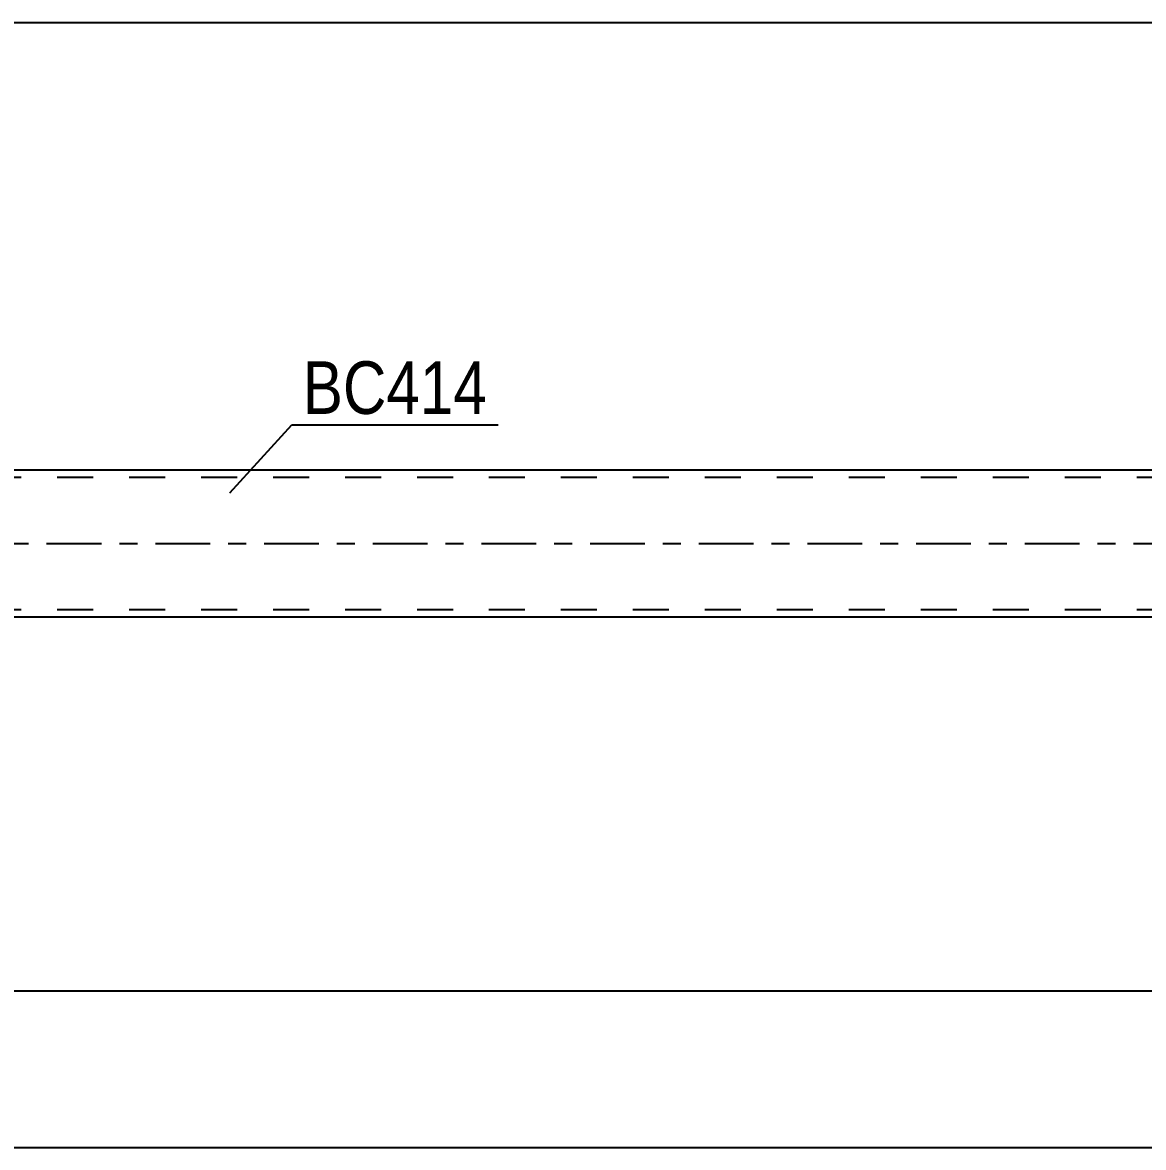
# Model space of a CAD drawing. Header units: millimetres. Extents: x -91 to 750, y -441 to 153.
# Drawn here: x 7.8 to 68.8, y -254.3 to -193.1 of the extents above; entities that cross this region are included whole.
import ezdxf

# ---------------------------------------------------------------- set-up
doc = ezdxf.new("R2010")
doc.units = ezdxf.units.MM
doc.linetypes.add('DXK_LINE_DOT2', pattern=[3.9198, 1.9599, -1.9599])
doc.linetypes.add('DXK_LINE_DOT3', pattern=[5.9187, 2.979, -0.9799, 0.9799, -0.9799])
doc.styles.add('Arial Narrow', font='ARIALN.TTF', dxfattribs={"height": 0.2})

# ---------------------------------------------------------------- blocks, each defined once
blk = doc.blocks.new('Part-761553909-2440 - 2209')
at = {"color": 7, "linetype": 'DXK_LINE_DOT2'}
for p, q in [((678, -217.84), (-56, -217.84)), ((678, -225.04), (-56, -225.04))]:
    blk.add_line(p, q, dxfattribs=at)
at = {"color": 2, "linetype": 'Continuous'}
for p, q in [((673.2, -217.44), (-51.199, -217.44)), ((673.2, -225.44), (-51.199, -225.44))]:
    blk.add_line(p, q, dxfattribs=at)
at = {"color": 7, "linetype": 'DXK_LINE_DOT3'}
blk.add_line((-56, -221.44), (678, -221.44), dxfattribs=at)
blk = doc.blocks.new('StraightDimension-761553909-2532 - 2209')
at = {"color": 7, "linetype": 'Continuous'}
blk.add_line((-23, -254.316), (217, -254.316), dxfattribs=at)
blk = doc.blocks.new('StraightDimension-761553909-2806 - 2209')
at = {"color": 7, "linetype": 'Continuous'}
blk.add_line((-23, -193.071), (217, -193.071), dxfattribs=at)
blk = doc.blocks.new('StraightDimension-761553909-7076 - 2209')
at = {"color": 7, "linetype": 'Continuous'}
blk.add_line((-56, -245.786), (678, -245.786), dxfattribs=at)
blk = doc.blocks.new('Mark-761553909-2436 - 2209')
at = {"color": 30, "linetype": 'Continuous'}
for p, q in [((19.077, -218.681), (22.452, -214.979)), ((22.452, -214.979), (33.701, -214.979))]:
    blk.add_line(p, q, dxfattribs=at)
at = {"color": 0}
blk.add_wipeout([(33.101, -214.379), (33.101, -211.379), (23.052, -211.379), (23.052, -214.379)], dxfattribs=at)
blk.add_wipeout([(33.101, -214.379), (33.101, -211.379), (23.052, -211.379), (23.052, -214.379)], dxfattribs=at)
at = {"color": 3, "style": 'Arial Narrow'}
blk.add_text('BC414', height=2.8633, dxfattribs=at).set_placement((23.052, -214.379))

msp = doc.modelspace()

# ---------------------------------------------------------------- block references
for name in ['StraightDimension-761553909-2806 - 2209', 'Part-761553909-2440 - 2209', 'StraightDimension-761553909-2532 - 2209']:
    msp.add_blockref(name, (0, 0))

# ---------------------------------------------------------------- next in the draw order: block references
msp.add_blockref('StraightDimension-761553909-7076 - 2209', (0, 0))

# ---------------------------------------------------------------- next in the draw order: block references
msp.add_blockref('Mark-761553909-2436 - 2209', (0, 0))

doc.saveas('drawing.dxf')
